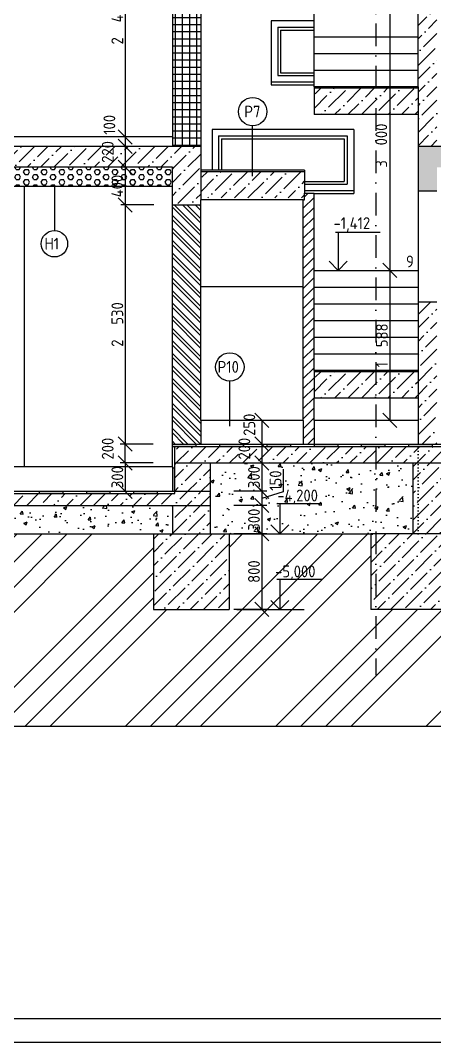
# Model space of a CAD drawing. Extents: x 3792242 to 5145247, y -1546315 to -1031918.
# Drawn here: x 3987175 to 3991557, y -1511714 to -1500897 of the extents above; entities that cross this region are included whole.
import ezdxf

# ---------------------------------------------------------------- set-up
doc = ezdxf.new("R2010")
doc.units = 0
doc.header["$MEASUREMENT"] = 0
doc.linetypes.add('ACAD_ISO07W100', pattern=[3.5, 0.5, -3])
doc.linetypes.add('BODKOCIARKOVANA_3', pattern=[5.6, 3, -1.3, 0, -1.3])
doc.layers.get('0').update_dxf_attribs({"linetype": 'CONTINUOUS'})
doc.layers.get('Defpoints').update_dxf_attribs({"color": 61, "linetype": 'CONTINUOUS'})
for name, color, linetype in [('KÓTY', 4, 'CONTINUOUS'), ('MÚRY', 1, 'CONTINUOUS'), ('OKNÁ', 143, 'CONTINUOUS'), ('osi', 253, 'CONTINUOUS'), ('POZEMOK', 7, 'CONTINUOUS'), ('TENKÁ', 7, 'CONTINUOUS'), ('ŠRAFY', 82, 'CONTINUOUS'), ('šrafy-múry', 8, 'CONTINUOUS')]:
    doc.layers.add(name, color=color, linetype=linetype)
doc.styles.add('STYLE1', font='isocp.shx')
doc.dimstyles.new('STANDARD-50', dxfattribs={"dimtxt": 125, "dimasz": 150, "dimexe": 10, "dimexo": 200, "dimgap": 20, "dimtad": 1, "dimdsep": 46, "dimlunit": 6, "dimtxsty": 'STYLE1', "dimblk1": 'OBLIQUE', "dimblk2": 'OBLIQUE', "dimsah": 1, "dimcen": 2.5, "dimse1": 1, "dimse2": 1, "dimadec": 0, "dimazin": 0, "dimtfac": 1, "dimtmove": 1, "dimatfit": 3, "dimldrblk": 'OBLIQUE', "dimfxl": 1, "dimtolj": 1, "dimtzin": 0, "dimarcsym": 0})
pattern_1 = [(45, (46283.04, 33513.66), (53.0330086, 194.4543648), [250, -50, 0, -50])]
pattern_2 = [(45, (139723.04, 33513.66), (53.0330086, 194.4543648), [250, -50, 0, -50])]
pattern_3 = [(50, (-13299465.4, 623840.9), (358.6300913, -31.3760675), [37.5, -412.5]), (355, (-13299465.4, 623840.9), (-69.375667, 376.096067), [30, -330]), (100.4514445, (-13299435.52, 623838.27), (289.2544234, 344.7199955), [31.870096, -350.571056]), (46.1842, (-13299465.4, 623940.9), (533.620665, -82.75964), [56.25, -618.75]), (96.6356355, (-13299420.94, 623934), (467.330973, 487.0593), [47.805171, -525.85688]), (351.184164, (-13299465.4, 623940.9), (467.330973, 487.0593), [45, -495]), (21, (-13299415.4, 623915.9), (298.453526, -201.3094453), [37.5, -412.5]), (326, (-13299415.4, 623915.9), (121.657666, 362.5750225), [30, -330]), (71.4514447, (-13299390.53, 623899.1), (420.1111884, 161.2655764), [31.870095, -350.571056]), (37.5, (-13299465.4, 623840.89), (6.0799277, 166.4469269), [0, -326, 0, -335, 0, -331.25]), (7.5, (-13299465.4, 623840.89), (131.5347687, 197.205856), [0, -191, 0, -318.5, 0, -126.25]), (327.5, (-13299576.9, 623840.89), (266.9112181, -11.2774359), [0, -125, 0, -390, 0, -517.5]), (317.5, (-13299626.9, 623840.89), (291.5930847, 50.0524912), [0, -162.5, 0, -259, 0, -367.5])]

# ---------------------------------------------------------------- blocks, each defined once
blk = doc.blocks.new('_OBLIQUE')
at = {"color": 0, "linetype": 'ByBlock'}
blk.add_line((-0.5, -0.5), (0.5, 0.5), dxfattribs=at)
blk = doc.blocks.new('*D39837')
at = {"layer": 'Defpoints', "color": 0}
for p in [(3989729, -1505380), (3989729, -1505580), (3989729, -1505580)]:
    blk.add_point(p, dxfattribs=at)
at = {"layer": 'KÓTY', "color": 0, "lineweight": -2, "ltscale": 0.25}
blk.add_line((3989729, -1505380), (3989729, -1505580), dxfattribs=at)
at = {"layer": 'KÓTY', "color": 0, "linetype": 'ByBlock', "lineweight": -2, "xscale": 150, "yscale": 150, "zscale": 150}
for p, rotation in [((3989729, -1505380), 90), ((3989729, -1505580), 270)]:
    blk.add_blockref('_OBLIQUE', p, dxfattribs=dict(at, rotation=rotation))
at = {"layer": 'KÓTY', "color": 0, "insert": (3989544, -1505429), "char_height": 125, "attachment_point": 5, "rotation": 90, "style": 'STYLE1'}
blk.add_mtext('\\A1;200', dxfattribs=at)
blk = doc.blocks.new('*D39838')
at = {"layer": 'Defpoints', "color": 0}
for p in [(3989182, -1505580), (3989182, -1505880), (3989729, -1505880)]:
    blk.add_point(p, dxfattribs=at)
at = {"layer": 'KÓTY', "color": 0, "lineweight": -2, "ltscale": 0.25}
blk.add_line((3989729, -1505580), (3989729, -1505880), dxfattribs=at)
at = {"layer": 'KÓTY', "color": 0, "linetype": 'ByBlock', "lineweight": -2, "xscale": 150, "yscale": 150, "zscale": 150}
for p, rotation in [((3989729, -1505580), 90), ((3989729, -1505880), 270)]:
    blk.add_blockref('_OBLIQUE', p, dxfattribs=dict(at, rotation=rotation))
at = {"layer": 'KÓTY', "color": 0, "insert": (3989646, -1505730), "char_height": 125, "attachment_point": 5, "rotation": 90, "style": 'STYLE1'}
blk.add_mtext('\\A1;300', dxfattribs=at)
blk = doc.blocks.new('*D39839')
at = {"layer": 'Defpoints', "color": 0}
for p in [(3989182, -1505880), (3989182, -1506030), (3989729, -1506030)]:
    blk.add_point(p, dxfattribs=at)
at = {"layer": 'KÓTY', "color": 0, "lineweight": -2, "ltscale": 0.25}
for p, q in [((3989956, -1505647), (3989956, -1505887)), ((3989729, -1505880), (3989729, -1506030)), ((3989956, -1505887), (3989729, -1505955))]:
    blk.add_line(p, q, dxfattribs=at)
at = {"layer": 'KÓTY', "color": 0, "linetype": 'ByBlock', "lineweight": -2, "xscale": 150, "yscale": 150, "zscale": 150}
for p, rotation in [((3989729, -1505880), 90), ((3989729, -1506030), 270)]:
    blk.add_blockref('_OBLIQUE', p, dxfattribs=dict(at, rotation=rotation))
at = {"layer": 'KÓTY', "color": 0, "insert": (3989874, -1505767), "char_height": 125, "attachment_point": 5, "rotation": 90, "style": 'STYLE1'}
blk.add_mtext('\\A1;150', dxfattribs=at)
blk = doc.blocks.new('*D39841')
at = {"layer": 'Defpoints', "color": 0}
for p in [(3989382, -1506330), (3989382, -1507130), (3989729, -1507130)]:
    blk.add_point(p, dxfattribs=at)
at = {"layer": 'KÓTY', "color": 0, "lineweight": -2, "ltscale": 0.25}
blk.add_line((3989729, -1506330), (3989729, -1507130), dxfattribs=at)
at = {"layer": 'KÓTY', "color": 0, "linetype": 'ByBlock', "lineweight": -2, "xscale": 150, "yscale": 150, "zscale": 150}
for p, rotation in [((3989729, -1506330), 90), ((3989729, -1507130), 270)]:
    blk.add_blockref('_OBLIQUE', p, dxfattribs=dict(at, rotation=rotation))
at = {"layer": 'KÓTY', "color": 0, "insert": (3989646, -1506730), "char_height": 125, "attachment_point": 5, "rotation": 90, "style": 'STYLE1'}
blk.add_mtext('\\A1;800', dxfattribs=at)
blk = doc.blocks.new('*D39842')
at = {"layer": 'Defpoints', "color": 0}
for p in [(3989182, -1506030), (3989182, -1506330), (3989729, -1506330)]:
    blk.add_point(p, dxfattribs=at)
at = {"layer": 'KÓTY', "color": 0, "lineweight": -2, "ltscale": 0.25}
blk.add_line((3989729, -1506030), (3989729, -1506330), dxfattribs=at)
at = {"layer": 'KÓTY', "color": 0, "linetype": 'ByBlock', "lineweight": -2, "xscale": 150, "yscale": 150, "zscale": 150}
for p, rotation in [((3989729, -1506030), 90), ((3989729, -1506330), 270)]:
    blk.add_blockref('_OBLIQUE', p, dxfattribs=dict(at, rotation=rotation))
at = {"layer": 'KÓTY', "color": 0, "insert": (3989646, -1506180), "char_height": 125, "attachment_point": 5, "rotation": 90, "style": 'STYLE1'}
blk.add_mtext('\\A1;300', dxfattribs=at)
blk = doc.blocks.new('*D39877')
at = {"layer": 'Defpoints', "color": 0}
for p in [(3987636, -1499700), (3987636, -1502130), (3988283, -1502130)]:
    blk.add_point(p, dxfattribs=at)
at = {"layer": 'KÓTY', "color": 0, "lineweight": -2, "ltscale": 0.25}
blk.add_line((3988283, -1499700), (3988283, -1502130), dxfattribs=at)
at = {"layer": 'KÓTY', "color": 0, "linetype": 'ByBlock', "lineweight": -2, "xscale": 150, "yscale": 150, "zscale": 150}
for p, rotation in [((3988283, -1499700), 90), ((3988283, -1502130), 270)]:
    blk.add_blockref('_OBLIQUE', p, dxfattribs=dict(at, rotation=rotation))
at = {"layer": 'KÓTY', "color": 0, "insert": (3988200, -1500915), "char_height": 125, "attachment_point": 5, "rotation": 90, "style": 'STYLE1'}
blk.add_mtext('\\A1;2ﾠ430', dxfattribs=at)
blk = doc.blocks.new('*D39878')
at = {"layer": 'Defpoints', "color": 0}
for p in [(3988782, -1502130), (3988283, -1502230), (3988782, -1502230)]:
    blk.add_point(p, dxfattribs=at)
at = {"layer": 'KÓTY', "color": 0, "lineweight": -2, "ltscale": 0.25}
blk.add_line((3988283, -1502130), (3988283, -1502230), dxfattribs=at)
at = {"layer": 'KÓTY', "color": 0, "linetype": 'ByBlock', "lineweight": -2, "xscale": 150, "yscale": 150, "zscale": 150}
for p, rotation in [((3988283, -1502130), 90), ((3988283, -1502230), 270)]:
    blk.add_blockref('_OBLIQUE', p, dxfattribs=dict(at, rotation=rotation))
at = {"layer": 'KÓTY', "color": 0, "insert": (3988116, -1502002), "char_height": 125, "attachment_point": 5, "rotation": 90, "style": 'STYLE1'}
blk.add_mtext('\\A1;100', dxfattribs=at)
blk = doc.blocks.new('*D39879')
at = {"layer": 'Defpoints', "color": 0}
for p in [(3988782, -1502230), (3988283, -1502450), (3988782, -1502450)]:
    blk.add_point(p, dxfattribs=at)
at = {"layer": 'KÓTY', "color": 0, "lineweight": -2, "ltscale": 0.25}
blk.add_line((3988283, -1502230), (3988283, -1502450), dxfattribs=at)
at = {"layer": 'KÓTY', "color": 0, "linetype": 'ByBlock', "lineweight": -2, "xscale": 150, "yscale": 150, "zscale": 150}
for p, rotation in [((3988283, -1502230), 90), ((3988283, -1502450), 270)]:
    blk.add_blockref('_OBLIQUE', p, dxfattribs=dict(at, rotation=rotation))
at = {"layer": 'KÓTY', "color": 0, "insert": (3988098, -1502289), "char_height": 125, "attachment_point": 5, "rotation": 90, "style": 'STYLE1'}
blk.add_mtext('\\A1;220', dxfattribs=at)
blk = doc.blocks.new('*D39882')
at = {"layer": 'Defpoints', "color": 0}
for p in [(3988283, -1505380), (3988807, -1505380), (3988807, -1505580)]:
    blk.add_point(p, dxfattribs=at)
at = {"layer": 'KÓTY', "color": 0, "lineweight": -2, "ltscale": 0.25}
blk.add_line((3988283, -1505580), (3988283, -1505380), dxfattribs=at)
at = {"layer": 'KÓTY', "color": 0, "linetype": 'ByBlock', "lineweight": -2, "xscale": 150, "yscale": 150, "zscale": 150}
for p, rotation in [((3988283, -1505380), 90), ((3988283, -1505580), 270)]:
    blk.add_blockref('_OBLIQUE', p, dxfattribs=dict(at, rotation=rotation))
at = {"layer": 'KÓTY', "color": 0, "insert": (3988098, -1505429), "char_height": 125, "attachment_point": 5, "rotation": 90, "style": 'STYLE1'}
blk.add_mtext('\\A1;200', dxfattribs=at)
blk = doc.blocks.new('*D39883')
at = {"layer": 'Defpoints', "color": 0}
for p in [(3989182, -1505580), (3988283, -1505880), (3989182, -1505880)]:
    blk.add_point(p, dxfattribs=at)
at = {"layer": 'KÓTY', "color": 0, "lineweight": -2, "ltscale": 0.25}
blk.add_line((3988283, -1505580), (3988283, -1505880), dxfattribs=at)
at = {"layer": 'KÓTY', "color": 0, "linetype": 'ByBlock', "lineweight": -2, "xscale": 150, "yscale": 150, "zscale": 150}
for p, rotation in [((3988283, -1505580), 90), ((3988283, -1505880), 270)]:
    blk.add_blockref('_OBLIQUE', p, dxfattribs=dict(at, rotation=rotation))
at = {"layer": 'KÓTY', "color": 0, "insert": (3988200, -1505730), "char_height": 125, "attachment_point": 5, "rotation": 90, "style": 'STYLE1'}
blk.add_mtext('\\A1;300', dxfattribs=at)
blk = doc.blocks.new('*D49792')
at = {"layer": 'Defpoints', "color": 0}
for p in [(3991083, -1500542), (3991083, -1503542), (3991083, -1503542)]:
    blk.add_point(p, dxfattribs=at)
at = {"layer": 'KÓTY', "color": 0, "lineweight": -2, "ltscale": 0.25}
blk.add_line((3991083, -1500542), (3991083, -1503542), dxfattribs=at)
at = {"layer": 'KÓTY', "color": 0, "linetype": 'ByBlock', "lineweight": -2, "xscale": 150, "yscale": 150, "zscale": 150}
for p, rotation in [((3991083, -1500542), 90), ((3991083, -1503542), 270)]:
    blk.add_blockref('_OBLIQUE', p, dxfattribs=dict(at, rotation=rotation))
at = {"layer": 'KÓTY', "color": 0, "insert": (3990993, -1502222), "char_height": 125, "attachment_point": 5, "rotation": 90, "style": 'STYLE1'}
blk.add_mtext('\\A1;3ﾠ000', dxfattribs=at)
blk = doc.blocks.new('*D49793')
at = {"layer": 'Defpoints', "color": 0}
for p in [(3991083, -1503542), (3991083, -1505130), (3991083, -1505130)]:
    blk.add_point(p, dxfattribs=at)
at = {"layer": 'KÓTY', "color": 0, "lineweight": -2, "ltscale": 0.25}
blk.add_line((3991083, -1503542), (3991083, -1505130), dxfattribs=at)
at = {"layer": 'KÓTY', "color": 0, "linetype": 'ByBlock', "lineweight": -2, "xscale": 150, "yscale": 150, "zscale": 150}
for p, rotation in [((3991083, -1503542), 90), ((3991083, -1505130), 270)]:
    blk.add_blockref('_OBLIQUE', p, dxfattribs=dict(at, rotation=rotation))
at = {"layer": 'KÓTY', "color": 0, "insert": (3991000, -1504336), "char_height": 125, "attachment_point": 5, "rotation": 90, "style": 'STYLE1'}
blk.add_mtext('\\A1;1ﾠ588', dxfattribs=at)
blk = doc.blocks.new('*D49895')
at = {"layer": 'Defpoints', "color": 0}
for p in [(3989082, -1505130), (3989082, -1505380), (3989729, -1505380)]:
    blk.add_point(p, dxfattribs=at)
at = {"layer": 'KÓTY', "color": 0, "lineweight": -2, "ltscale": 0.25}
blk.add_line((3989729, -1505130), (3989729, -1505380), dxfattribs=at)
at = {"layer": 'KÓTY', "color": 0, "linetype": 'ByBlock', "lineweight": -2, "xscale": 150, "yscale": 150, "zscale": 150}
for p, rotation in [((3989729, -1505130), 90), ((3989729, -1505380), 270)]:
    blk.add_blockref('_OBLIQUE', p, dxfattribs=dict(at, rotation=rotation))
at = {"layer": 'KÓTY', "color": 0, "insert": (3989597, -1505176), "char_height": 125, "attachment_point": 5, "rotation": 90, "style": 'STYLE1'}
blk.add_mtext('\\A1;250', dxfattribs=at)
blk = doc.blocks.new('*D54558')
at = {"layer": 'Defpoints', "color": 0}
for p in [(3988782, -1502450), (3988283, -1502850), (3988782, -1502850)]:
    blk.add_point(p, dxfattribs=at)
at = {"layer": 'KÓTY', "color": 0, "lineweight": -2, "ltscale": 0.25}
blk.add_line((3988283, -1502450), (3988283, -1502850), dxfattribs=at)
at = {"layer": 'KÓTY', "color": 0, "linetype": 'ByBlock', "lineweight": -2, "xscale": 150, "yscale": 150, "zscale": 150}
for p, rotation in [((3988283, -1502450), 90), ((3988283, -1502850), 270)]:
    blk.add_blockref('_OBLIQUE', p, dxfattribs=dict(at, rotation=rotation))
at = {"layer": 'KÓTY', "color": 0, "insert": (3988200, -1502650), "char_height": 125, "attachment_point": 5, "rotation": 90, "style": 'STYLE1'}
blk.add_mtext('\\A1;400', dxfattribs=at)
blk = doc.blocks.new('*D54559')
at = {"layer": 'Defpoints', "color": 0}
for p in [(3988782, -1502850), (3988283, -1505380), (3988782, -1505380)]:
    blk.add_point(p, dxfattribs=at)
at = {"layer": 'KÓTY', "color": 0, "lineweight": -2, "ltscale": 0.25}
blk.add_line((3988283, -1502850), (3988283, -1505380), dxfattribs=at)
at = {"layer": 'KÓTY', "color": 0, "linetype": 'ByBlock', "lineweight": -2, "xscale": 150, "yscale": 150, "zscale": 150}
for p, rotation in [((3988283, -1502850), 90), ((3988283, -1505380), 270)]:
    blk.add_blockref('_OBLIQUE', p, dxfattribs=dict(at, rotation=rotation))
at = {"layer": 'KÓTY', "color": 0, "insert": (3988200, -1504115), "char_height": 125, "attachment_point": 5, "rotation": 90, "style": 'STYLE1'}
blk.add_mtext('\\A1;2ﾠ530', dxfattribs=at)

msp = doc.modelspace()

# ---------------------------------------------------------------- hatches: boundary and pattern name
at = {"layer": 'TENKÁ', "ltscale": 0.25}
for points in [[(3989032.044, -1505380.108), (3988782.044, -1505380.108), (3988782.044, -1505405.108), (3989032.044, -1505405.108)], [(3989532.044, -1505380.108), (3989282.044, -1505380.108), (3989282.044, -1505405.108), (3989532.044, -1505405.108)], [(3990032.044, -1505380.108), (3989782.044, -1505380.108), (3989782.044, -1505405.108), (3990032.044, -1505405.108)], [(3990532.044, -1505380.108), (3990282.044, -1505380.108), (3990282.044, -1505405.108), (3990532.044, -1505405.108)], [(3991032.044, -1505380.108), (3990782.044, -1505380.108), (3990782.044, -1505405.108), (3991032.044, -1505405.108)], [(3991532.044, -1505380.108), (3991282.044, -1505380.108), (3991282.044, -1505405.108), (3991532.044, -1505405.108)], [(3988782.044, -1505630.108), (3988782.044, -1505880.108), (3988807.044, -1505880.108), (3988807.044, -1505630.108)], [(3987622.044, -1505880.108), (3987372.044, -1505880.108), (3987372.044, -1505905.108), (3987622.044, -1505905.108)], [(3988122.044, -1505880.108), (3987872.044, -1505880.108), (3987872.044, -1505905.108), (3988122.044, -1505905.108)], [(3988622.044, -1505880.108), (3988372.044, -1505880.108), (3988372.044, -1505905.108), (3988622.044, -1505905.108)]]:
    msp.add_hatch(color=256, dxfattribs=at).paths.add_polyline_path(points)
at = {"layer": 'ŠRAFY', "ltscale": 0.25}
h = msp.add_hatch(dxfattribs=at)
h.set_pattern_fill('ANSI37', color=256, scale=600, angle=45)
h.set_pattern_definition([(90, (-4421084.13, 200283.9), (-75, 1e-14), []), (180, (-4421084.13, 200283.9), (-1e-14, -75), [])])
h.paths.add_polyline_path([(3989082.044, -1502230.108), (3989082.044, -1502130.108), (3989082.044, -1499700.108), (3988782.044, -1499700.108), (3988782.044, -1502130.108), (3988782.044, -1502230.108)])
at = {"layer": 'ŠRAFY'}
h = msp.add_hatch(dxfattribs=at)
h.set_pattern_fill('HEX', color=256, scale=250)
h.set_pattern_definition([(0, (-1667870.456, 8090.66), (0, 54.12658774), [31.25, -62.5]), (120, (-1667870.456, 8090.66), (-46.875, -27.06329387), [31.25, -62.5]), (60, (-1667839.206, 8090.66), (-46.875, 27.06329387), [31.25, -62.5])])
h.paths.add_polyline_path([(3986258.003, -1502650.108), (3987217.044, -1502650.108), (3988782.044, -1502650.108), (3988782.044, -1502450.108), (3986258.003, -1502450.108)])
h.paths.add_polyline_path([(3987972.544, -1502620.657), (3987972.544, -1502358.059), (3988222.544, -1502358.059), (3988222.544, -1502620.657)], flags=9)
at = {"layer": 'ŠRAFY', "ltscale": 0.25}
h = msp.add_hatch(dxfattribs=at)
h.set_pattern_fill('ANSI31', color=256, scale=600, style=0)
h.set_pattern_definition([(45, (-529698.46, 33513.66), (-53.0330086, 53.0330086), [])])
h.paths.add_polyline_path([(3990282.044, -1502724.268), (3990182.044, -1502724.268), (3990182.044, -1502794.319), (3990167.044, -1502794.319), (3990167.044, -1503716.873), (3990167.044, -1505130.108), (3990167.044, -1505380.108), (3990282.044, -1505380.108), (3990282.044, -1505130.108), (3990282.044, -1504893.058), (3990282.044, -1504615.697), (3990282.044, -1504600.697), (3990282.044, -1504424.226), (3990282.044, -1504247.755), (3990282.044, -1504071.285), (3990282.044, -1503894.814), (3990282.044, -1503718.344), (3990282.044, -1503541.873)])
at = {"layer": 'ŠRAFY'}
h = msp.add_hatch(dxfattribs=at)
h.set_pattern_fill('ANSI32', color=256, scale=250, angle=90)
h.set_pattern_definition([(135, (-1113810.46, 33513.66), (-66.2912607, -66.2912607), []), (135, (-1113810.46, 33557.86), (-66.2912607, -66.2912607), [])])
h.paths.add_polyline_path([(3988782.044, -1502850.108), (3988782.044, -1505380.108), (3989082.044, -1505380.108), (3989082.044, -1505130.108), (3989082.044, -1502850.108)])
at = {"layer": 'ŠRAFY', "ltscale": 0.25}
h = msp.add_hatch(dxfattribs=at)
h.set_pattern_fill('ANSI34', color=256, scale=1500)
h.set_pattern_definition([(45, (-1113810.5, 33513.7), (-795.49513, 795.49513), []), (45, (-1113545.3, 33513.7), (-795.49513, 795.49513), []), (45, (-1113280.1, 33513.7), (-795.49513, 795.49513), []), (45, (-1113015, 33513.7), (-795.49513, 795.49513), [])])
h.paths.add_polyline_path([(4034272.044, -1506730.108), (4034272.044, -1507530.108), (4032072.044, -1507530.108), (4032072.044, -1506730.108), (4030122.044, -1506730.108), (4030122.044, -1507530.108), (4027922.044, -1507530.108), (4027922.044, -1506730.108), (4022932.044, -1506730.108), (4022932.044, -1507530.108), (4021732.044, -1507530.108), (4020482.044, -1507530.108), (4020482.044, -1507130.108), (4020392.044, -1507130.108), (4018892.044, -1507130.108), (4017692.044, -1507130.108), (4017692.044, -1506330.108), (4016192.044, -1506330.108), (4016192.044, -1507130.108), (4015392.044, -1507130.108), (4015392.044, -1506330.108), (4010177.044, -1506330.108), (4010177.044, -1507130.108), (4007777.044, -1507130.108), (4007777.044, -1506330.108), (4003312.044, -1506330.108), (4003312.044, -1507130.108), (4001112.044, -1507130.108), (4001112.044, -1506330.108), (3996122.044, -1506330.108), (3996122.044, -1507130.108), (3994922.044, -1507130.108), (3994922.044, -1506330.108), (3993582.044, -1506330.108), (3993582.044, -1507130.108), (3992082.044, -1507130.108), (3990882.044, -1507130.108), (3990882.044, -1506330.108), (3989382.044, -1506330.108), (3989382.044, -1507130.108), (3988582.044, -1507130.108), (3988582.044, -1506330.108), (3983322.044, -1506330.108), (3983322.044, -1507130.108), (3981322.044, -1507130.108), (3981322.044, -1506330.108), (3979994.138, -1504030.108), (3979452.044, -1504030.108), (3979452.044, -1508364.838), (4044082.044, -1508364.838), (4044082.044, -1505550.108), (4043853.317, -1505550.108), (4043172.044, -1506730.108), (4043172.044, -1507530.108), (4041372.044, -1507530.108), (4041372.044, -1506730.108), (4040312.044, -1506730.108), (4040312.044, -1507530.108), (4038812.044, -1507530.108), (4037612.044, -1507530.108), (4037612.044, -1506730.108), (4036112.044, -1506730.108), (4036112.044, -1507530.108), (4035312.044, -1507530.108), (4035312.044, -1506730.108)])
h.paths.add_polyline_path([(3989857.433, -1506640.038), (3990363.781, -1506640.038), (3990363.781, -1506840.087), (3989857.433, -1506840.087)], flags=24)
h.paths.add_polyline_path([(3986257.346, -1506248.667), (3986764.145, -1506248.667), (3986764.145, -1506448.782), (3986257.346, -1506448.782)], flags=24)
h.paths.add_polyline_path([(3989521.044, -1506873.907), (3989521.044, -1506586.309), (3989771.044, -1506586.309), (3989771.044, -1506873.907)], flags=24)
h.paths.add_polyline_path([(4023429.933, -1506955.038), (4023948.781, -1506955.038), (4023948.781, -1507155.087), (4023429.933, -1507155.087)], flags=24)
h.paths.add_polyline_path([(4023077.544, -1507273.907), (4023077.544, -1506986.309), (4023327.544, -1506986.309), (4023327.544, -1507273.907)], flags=24)
h.paths.add_polyline_path([(4040144.933, -1506955.038), (4040663.781, -1506955.038), (4040663.781, -1507155.087), (4040144.933, -1507155.087)], flags=24)
h.paths.add_polyline_path([(4040710.544, -1507273.907), (4040710.544, -1506986.309), (4040960.544, -1506986.309), (4040960.544, -1507273.907)], flags=24)
h.paths.add_polyline_path([(4014235.433, -1506640.038), (4014741.781, -1506640.038), (4014741.781, -1506840.087), (4014235.433, -1506840.087)], flags=24)
h.paths.add_polyline_path([(3996603.933, -1506640.038), (3997110.281, -1506640.038), (3997110.281, -1506840.087), (3996603.933, -1506840.087)], flags=24)
h.paths.add_polyline_path([(3996267.544, -1506873.907), (3996267.544, -1506586.309), (3996517.544, -1506586.309), (3996517.544, -1506873.907)], flags=24)
h.paths.add_polyline_path([(4015047.044, -1506873.907), (4015047.044, -1506586.309), (4015297.044, -1506586.309), (4015297.044, -1506873.907)], flags=24)
h.paths.add_polyline_path([(4016667.433, -1506640.038), (4017173.781, -1506640.038), (4017173.781, -1506840.087), (4016667.433, -1506840.087)], flags=24)
h.paths.add_polyline_path([(4016331.044, -1506873.907), (4016331.044, -1506586.309), (4016581.044, -1506586.309), (4016581.044, -1506873.907)], flags=24)
h.paths.add_polyline_path([(3984010.044, -1506873.907), (3984010.044, -1506586.309), (3984260.044, -1506586.309), (3984260.044, -1506873.907)], flags=24)
h.paths.add_polyline_path([(3984346.433, -1506640.038), (3984852.781, -1506640.038), (3984852.781, -1506840.087), (3984346.433, -1506840.087)], flags=24)
h.paths.add_polyline_path([(3984586.386, -1506466.733), (3985105.235, -1506466.733), (3985105.235, -1506666.782), (3984586.386, -1506666.782)], flags=24)
h.paths.add_polyline_path([(4036574.433, -1507019.038), (4037093.281, -1507019.038), (4037093.281, -1507219.087), (4036574.433, -1507219.087)], flags=24)
h.paths.add_polyline_path([(4036251.044, -1507273.907), (4036251.044, -1506986.309), (4036501.044, -1506986.309), (4036501.044, -1507273.907)], flags=24)
h = msp.add_hatch(dxfattribs=at)
h.set_pattern_fill('AR-CONC', color=256, scale=50)
h.set_pattern_definition(pattern_3)
h.paths.add_polyline_path([(3991332.044, -1506330.108), (3991332.044, -1505580.108), (3989182.044, -1505580.108), (3989182.044, -1506330.108), (3989382.044, -1506330.108), (3990882.044, -1506330.108)])
h.paths.add_polyline_path([(3989521.044, -1505873.907), (3989521.044, -1505586.309), (3989771.044, -1505586.309), (3989771.044, -1505873.907)], flags=24)
h.paths.add_polyline_path([(3989521.044, -1506323.907), (3989521.044, -1506036.309), (3989771.044, -1506036.309), (3989771.044, -1506323.907)], flags=24)
h.paths.add_polyline_path([(3989748.544, -1505898.108), (3989748.544, -1505635.51), (3989998.544, -1505635.51), (3989998.544, -1505898.108)], flags=24)
h.paths.add_polyline_path([(3989880.886, -1505836.733), (3990399.735, -1505836.733), (3990399.735, -1506036.782), (3989880.886, -1506036.782)], flags=24)
h = msp.add_hatch(dxfattribs=at)
h.set_pattern_fill('AR-CONC', color=256, scale=50)
h.set_pattern_definition(pattern_3)
h.paths.add_polyline_path([(3986258.003, -1506030.108), (3986258.003, -1506330.108), (3988582.044, -1506330.108), (3988782.044, -1506330.108), (3988782.044, -1506030.108)])
h.paths.add_polyline_path([(3986257.346, -1506248.667), (3986764.145, -1506248.667), (3986764.145, -1506448.782), (3986257.346, -1506448.782)], flags=9)
at = {"layer": 'šrafy-múry'}
h = msp.add_hatch(dxfattribs=at)
h.set_pattern_fill('ANSI36', color=253, scale=800, angle=360)
h.set_pattern_definition([(45, (139723.04, 33563.66), (53.0330086, 194.4543648), [250, -50, 0, -50])])
h.paths.add_polyline_path([(3991382.044, -1499450.108), (3991382.044, -1502130.108), (3991382.044, -1502230.108), (3991582.044, -1502230.108), (3991582.044, -1502130.108), (3991582.044, -1499450.108)])
h = msp.add_hatch(dxfattribs=at)
h.set_pattern_fill('ANSI36', color=253, scale=800, angle=360)
h.set_pattern_definition([(45, (46283.04, 36513.66), (53.0330086, 194.4543648), [250, -50, 0, -50])])
h.paths.add_polyline_path([(3991382.044, -1501615.697), (3990282.044, -1501615.697), (3990282.044, -1501893.058), (3991382.044, -1501893.058)])
h = msp.add_hatch(dxfattribs=at)
h.set_pattern_fill('ANSI36', color=253, scale=800, angle=360)
h.set_pattern_definition(pattern_2)
h.paths.add_polyline_path([(4001987.044, -1502450.108), (4001987.044, -1502650.108), (4001987.044, -1503050.108), (4002062.044, -1503050.108), (4002362.044, -1503050.108), (4002437.044, -1503050.108), (4002437.044, -1502650.108), (4002437.044, -1502450.108), (4008602.044, -1502450.108), (4008602.044, -1502650.108), (4008602.044, -1503050.108), (4008702.044, -1503050.108), (4008952.044, -1503050.108), (4008952.044, -1502230.108), (4008702.044, -1502230.108), (4005587.044, -1502230.108), (4005472.044, -1502230.108), (4002362.044, -1502230.108), (4002062.044, -1502230.108), (3999287.044, -1502230.108), (3999172.044, -1502230.108), (3997846.003, -1502230.108), (3991582.044, -1502230.108), (3991382.044, -1502230.108), (3991382.044, -1502700.108), (3991582.044, -1502700.108), (3991582.044, -1502450.108), (3993182.044, -1502450.108), (3993252.044, -1502450.108), (3993382.044, -1502450.108), (3995422.044, -1502450.108), (3995722.044, -1502450.108), (3997846.003, -1502450.108)])
h.paths.add_polyline_path([(3996165.044, -1502433.157), (3996165.044, -1502145.559), (3996415.044, -1502145.559), (3996415.044, -1502433.157)], flags=9)
h.paths.add_polyline_path([(4002593.044, -1502419.137), (4002593.044, -1502131.539), (4002843.044, -1502131.539), (4002843.044, -1502419.137)], flags=9)
h = msp.add_hatch(dxfattribs=at)
h.set_pattern_fill('ANSI36', color=253, scale=800, angle=360)
h.set_pattern_definition(pattern_2)
h.paths.add_polyline_path([(3983657.044, -1502450.108), (3989082.044, -1502450.108), (3989082.044, -1502230.108), (3983657.044, -1502230.108)])
h.paths.add_polyline_path([(3983907.544, -1502433.157), (3983907.544, -1502145.559), (3984157.544, -1502145.559), (3984157.544, -1502433.157)], flags=9)
h.paths.add_polyline_path([(3984352.544, -1502433.907), (3984352.544, -1502146.309), (3984602.544, -1502146.309), (3984602.544, -1502433.907)], flags=9)
h = msp.add_hatch(dxfattribs=at)
h.set_pattern_fill('ANSI36', color=253, scale=800, angle=360)
h.set_pattern_definition(pattern_2)
h.paths.add_polyline_path([(3989082.044, -1502483.049), (3989082.044, -1502450.108), (3988782.044, -1502450.108), (3988782.044, -1502650.108), (3988782.044, -1502850.108), (3989082.044, -1502850.108), (3989082.044, -1502794.319), (3989082.044, -1502498.049)])
h = msp.add_hatch(dxfattribs=at)
h.set_pattern_fill('ANSI36', color=253, scale=800, angle=360)
h.set_pattern_definition([(45, (45083.04, 35631.31), (53.0330086, 194.4543648), [250, -50, 0, -50])])
h.paths.add_polyline_path([(3990182.044, -1502498.049), (3989082.044, -1502498.049), (3989082.044, -1502775.411), (3990182.044, -1502775.411)])
h = msp.add_hatch(dxfattribs=at)
h.set_pattern_fill('ANSI36', color=253, scale=800, angle=360)
h.set_pattern_definition(pattern_1)
h.paths.add_polyline_path([(3991382.044, -1505130.108), (3991382.044, -1505380.108), (3991532.044, -1505380.108), (3991582.044, -1505380.108), (3991582.044, -1505130.108), (3991582.044, -1503880.108), (3991382.044, -1503880.108), (3991382.044, -1503894.814), (3991382.044, -1504777.167), (3991382.044, -1504953.638)])
h = msp.add_hatch(dxfattribs=at)
h.set_pattern_fill('ANSI36', color=253, scale=800, angle=360)
h.set_pattern_definition(pattern_1)
h.paths.add_polyline_path([(3991382.044, -1504615.697), (3990282.044, -1504615.697), (3990282.044, -1504893.058), (3991382.044, -1504893.058)])
h = msp.add_hatch(dxfattribs=at)
h.set_pattern_fill('ANSI36', color=253, scale=800, angle=360)
h.set_pattern_definition(pattern_1)
h.paths.add_polyline_path([(3995532.044, -1505405.108), (3995282.044, -1505405.108), (3995032.044, -1505405.108), (3994782.044, -1505405.108), (3994532.044, -1505405.108), (3994282.044, -1505405.108), (3994032.044, -1505405.108), (3993782.044, -1505405.108), (3993532.044, -1505405.108), (3993282.044, -1505405.108), (3993032.044, -1505405.108), (3992782.044, -1505405.108), (3992532.044, -1505405.108), (3992282.044, -1505405.108), (3992032.044, -1505405.108), (3991782.044, -1505405.108), (3991532.044, -1505405.108), (3991282.044, -1505405.108), (3991032.044, -1505405.108), (3990782.044, -1505405.108), (3990532.044, -1505405.108), (3990282.044, -1505405.108), (3990032.044, -1505405.108), (3989782.044, -1505405.108), (3989532.044, -1505405.108), (3989282.044, -1505405.108), (3989032.044, -1505405.108), (3988807.044, -1505405.108), (3988807.044, -1505580.108), (3989182.044, -1505580.108), (3991332.044, -1505580.108), (3991632.044, -1505580.108), (3995322.044, -1505580.108), (3995722.044, -1505580.108), (3995722.044, -1505405.108)])
h = msp.add_hatch(dxfattribs=at)
h.set_pattern_fill('ANSI36', color=253, scale=800, angle=360)
h.set_pattern_definition(pattern_1)
h.paths.add_polyline_path([(3988807.044, -1505580.108), (3988807.044, -1505630.108), (3988807.044, -1505880.108), (3989182.044, -1505880.108), (3989182.044, -1505580.108)])
h = msp.add_hatch(dxfattribs=at)
h.set_pattern_fill('ANSI36', color=253, scale=800, angle=360)
h.set_pattern_definition(pattern_1)
h.paths.add_polyline_path([(3991332.044, -1505580.108), (3991332.044, -1506330.108), (3991632.044, -1506330.108), (3991632.044, -1505580.108)])
h = msp.add_hatch(dxfattribs=at)
h.set_pattern_fill('ANSI36', color=253, scale=800, angle=360)
h.set_pattern_definition(pattern_1)
h.paths.add_polyline_path([(3988622.044, -1505905.108), (3988372.044, -1505905.108), (3988122.044, -1505905.108), (3987872.044, -1505905.108), (3987622.044, -1505905.108), (3987372.044, -1505905.108), (3987122.044, -1505905.108), (3986872.044, -1505905.108), (3986622.044, -1505905.108), (3986372.044, -1505905.108), (3986122.044, -1505905.108), (3985872.044, -1505905.108), (3985622.044, -1505905.108), (3985372.044, -1505905.108), (3985122.044, -1505905.108), (3984872.044, -1505905.108), (3984622.044, -1505905.108), (3984372.044, -1505905.108), (3984122.044, -1505905.108), (3983872.044, -1505905.108), (3983622.044, -1505905.108), (3983372.044, -1505905.108), (3983122.044, -1505905.108), (3982872.044, -1505905.108), (3982752.044, -1505905.108), (3982622.044, -1505905.108), (3982372.044, -1505905.108), (3982122.044, -1505905.108), (3982122.044, -1506030.108), (3982522.044, -1506030.108), (3988782.044, -1506030.108), (3989182.044, -1506030.108), (3989182.044, -1505880.108), (3988807.044, -1505880.108), (3988807.044, -1505905.108)])
h = msp.add_hatch(dxfattribs=at)
h.set_pattern_fill('ANSI36', color=253, scale=800, angle=360)
h.set_pattern_definition(pattern_1)
h.paths.add_polyline_path([(3988782.044, -1506030.108), (3988782.044, -1506330.108), (3989182.044, -1506330.108), (3989182.044, -1506030.108)])
h = msp.add_hatch(dxfattribs=at)
h.set_pattern_fill('ANSI36', color=253, scale=800, angle=360)
h.set_pattern_definition(pattern_1)
h.paths.add_polyline_path([(3988782.044, -1506330.108), (3988582.044, -1506330.108), (3988582.044, -1507130.108), (3989382.044, -1507130.108), (3989382.044, -1506330.108), (3989182.044, -1506330.108)])
h = msp.add_hatch(dxfattribs=at)
h.set_pattern_fill('ANSI36', color=253, scale=800, angle=360)
h.set_pattern_definition(pattern_1)
h.paths.add_polyline_path([(3990882.044, -1506330.108), (3990882.044, -1507130.108), (3992082.044, -1507130.108), (3992082.044, -1506330.108), (3991632.044, -1506330.108), (3991332.044, -1506330.108)])

# ---------------------------------------------------------------- linework, layer by layer
at = {"color": 253}
for p, q in [((3983322.044, -1506330.108), (3988582.044, -1506330.108)), ((3989382.044, -1506330.108), (3990882.044, -1506330.108))]:
    msp.add_line(p, q, dxfattribs=at)
at = {"layer": 'Defpoints', "color": 151, "linetype": 'ACAD_ISO07W100', "ltscale": 10}
msp.add_line((3991382.044, -1506330.108), (3991382.044, -1505380.108), dxfattribs=at)
at = {"layer": 'Defpoints'}
msp.add_line((3979452.044, -1508364.838), (4044082.044, -1508364.838), dxfattribs=at)
at = {"layer": 'KÓTY', "ltscale": 0.25}
for p, q in [((3988585.446, -1502850.108), (3988235.446, -1502850.108)), ((3988580.544, -1505380.108), (3988230.544, -1505380.108)), ((3988580.544, -1505580.108), (3988230.544, -1505580.108)), ((3989781.946, -1505880.108), (3989431.946, -1505880.108)), ((3989781.946, -1506030.108), (3989431.946, -1506030.108)), ((3989781.946, -1506330.108), (3989431.946, -1506330.108)), ((3989781.946, -1507130.108), (3989431.946, -1507130.108))]:
    msp.add_line(p, q, dxfattribs=at)
at = {"layer": 'KÓTY'}
for p, q in [((3989463.044, -1506330.108), (3990176.544, -1506330.108)), ((3989463.044, -1507130.108), (3990176.544, -1507130.108))]:
    msp.add_line(p, q, dxfattribs=at)
at = {"layer": 'MÚRY'}
for p, q in [((3991382.044, -1501600.697), (3991382.044, -1499130.108)), ((3988782.044, -1499450.108), (3988782.044, -1502130.108)), ((3989082.044, -1499794.319), (3989082.044, -1502483.049)), ((3991382.044, -1501600.697), (3990282.044, -1501600.697)), ((3990282.044, -1501600.697), (3990282.044, -1501893.058)), ((3991382.044, -1501893.058), (3990282.044, -1501893.058)), ((3991382.044, -1501893.058), (3991382.044, -1502700.108)), ((3988782.044, -1502130.108), (3983587.044, -1502130.108)), ((3990182.044, -1502483.049), (3989082.044, -1502483.049)), ((3990182.044, -1502483.049), (3990182.044, -1502724.268)), ((3982502.044, -1502650.108), (3988782.044, -1502650.108)), ((3988782.044, -1505620.108), (3988782.044, -1502650.108)), ((3990182.044, -1502724.268), (3990282.044, -1502724.268)), ((3990282.044, -1504600.697), (3990282.044, -1502724.268)), ((3991382.044, -1502700.108), (3991582.044, -1502700.108)), ((3989082.044, -1505130.108), (3989082.044, -1502794.319)), ((3990167.044, -1502794.319), (3989082.044, -1502794.319)), ((3990167.044, -1505130.108), (3990167.044, -1502794.319)), ((3991582.044, -1503880.108), (3991382.044, -1503880.108)), ((3991382.044, -1503880.108), (3991382.044, -1504600.697)), ((3991382.044, -1504600.697), (3990282.044, -1504600.697)), ((3990282.044, -1505130.108), (3990282.044, -1504893.058)), ((3991382.044, -1504893.058), (3990282.044, -1504893.058)), ((3991382.044, -1504893.058), (3991382.044, -1505130.108)), ((3990167.044, -1505130.108), (3989082.044, -1505130.108)), ((3991382.044, -1505130.108), (3990282.044, -1505130.108)), ((3988782.044, -1505620.108), (3982502.044, -1505620.108))]:
    msp.add_line(p, q, dxfattribs=at)
at = {"layer": 'OKNÁ', "ltscale": 0.25}
for p, q in [((3989927.044, -1501000.108), (3989927.044, -1501450.108)), ((3989927.044, -1501000.108), (3990282.044, -1501000.108)), ((3989927.044, -1501450.108), (3990282.044, -1501450.108)), ((3989632.044, -1502544.617), (3989632.044, -1502012.441)), ((3989302.044, -1502150.108), (3989302.044, -1502483.049)), ((3989302.044, -1502150.108), (3990602.044, -1502150.108)), ((3990602.044, -1502150.108), (3990602.044, -1502600.108)), ((3987534.044, -1502650.108), (3987534.044, -1503120.217)), ((3990182.044, -1502600.108), (3990602.044, -1502600.108)), ((3989390.544, -1505191.676), (3989390.544, -1504714))]:
    msp.add_line(p, q, dxfattribs=at)
for centre, radius in [((3989632.044, -1501862.441), 150), ((3987534.044, -1503260.217), 140), ((3989390.544, -1504564), 150)]:
    msp.add_circle(centre, radius, dxfattribs=at)
at = {"layer": 'osi', "linetype": 'BODKOCIARKOVANA_3', "ltscale": 80}
msp.add_line((3990937.044, -1487486.244), (3990937.044, -1507826.838), dxfattribs=at)
at = {"layer": 'POZEMOK'}
for p, q in [((3989827.044, -1500900.108), (3989827.044, -1501580.108)), ((3990282.044, -1500900.108), (3989827.044, -1500900.108)), ((3989897.044, -1500970.108), (3989897.044, -1501480.108)), ((3989897.044, -1500970.108), (3990282.044, -1500970.108)), ((3989897.044, -1501480.108), (3990282.044, -1501480.108)), ((3990282.044, -1501550.108), (3989827.044, -1501550.108)), ((3989827.044, -1501580.108), (3990282.044, -1501580.108)), ((3989202.044, -1502050.108), (3989202.044, -1502483.049)), ((3990702.044, -1502050.108), (3989202.044, -1502050.108)), ((3989272.044, -1502120.108), (3989272.044, -1502483.049)), ((3989272.044, -1502120.108), (3990632.044, -1502120.108)), ((3990632.044, -1502120.108), (3990632.044, -1502630.108)), ((3990702.044, -1502050.108), (3990702.044, -1502730.108)), ((3990182.044, -1502630.108), (3990632.044, -1502630.108)), ((3990702.044, -1502700.108), (3990182.044, -1502700.108)), ((3990282.044, -1502730.108), (3990702.044, -1502730.108))]:
    msp.add_line(p, q, dxfattribs=at)
at = {"layer": 'TENKÁ'}
for p, q in [((3990282.044, -1501600.697), (3990282.044, -1500541.873)), ((3990282.044, -1501071.285), (3991382.044, -1501071.285)), ((3990282.044, -1501247.755), (3991382.044, -1501247.755)), ((3990282.044, -1501424.226), (3991382.044, -1501424.226)), ((3991382.044, -1501615.697), (3990282.044, -1501615.697)), ((3991382.044, -1501600.697), (3991382.044, -1501893.058)), ((3988782.044, -1502130.108), (3988782.044, -1502230.108)), ((3988782.044, -1502130.108), (3988782.044, -1502230.108)), ((3989082.044, -1502130.108), (3989082.044, -1502230.108)), ((3989082.044, -1502130.108), (3989082.044, -1502230.108)), ((3991382.044, -1502130.108), (3991382.044, -1502230.108)), ((3989082.044, -1502230.108), (3981962.044, -1502230.108)), ((4008952.044, -1502230.108), (3991382.044, -1502230.108)), ((3988782.044, -1502450.108), (3981962.044, -1502450.108)), ((3988782.044, -1502650.108), (3988782.044, -1502450.108)), ((3989082.044, -1502483.049), (3989082.044, -1502794.319)), ((3990182.044, -1502498.049), (3989082.044, -1502498.049)), ((3987217.044, -1505620.108), (3987217.044, -1502650.108)), ((3990182.044, -1502794.319), (3990182.044, -1502724.268)), ((3991382.044, -1502700.108), (3991382.044, -1503880.108)), ((3988782.044, -1502850.108), (3989082.044, -1502850.108)), ((3990167.044, -1502794.319), (3990182.044, -1502794.319)), ((3990282.044, -1503541.873), (3991382.044, -1503541.873)), ((3990167.044, -1503716.873), (3989082.044, -1503716.873)), ((3990282.044, -1503718.344), (3991382.044, -1503718.344)), ((3990282.044, -1503894.814), (3991382.044, -1503894.814)), ((3990282.044, -1504071.285), (3991382.044, -1504071.285)), ((3990282.044, -1504247.755), (3991382.044, -1504247.755)), ((3990282.044, -1504424.226), (3991382.044, -1504424.226)), ((3990282.044, -1504600.697), (3990282.044, -1504893.058)), ((3991382.044, -1504615.697), (3990282.044, -1504615.697)), ((3991382.044, -1504600.697), (3991382.044, -1504893.058)), ((3989082.044, -1505130.108), (3989082.044, -1505380.108)), ((3990167.044, -1505130.108), (3990167.044, -1505380.108)), ((3990282.044, -1505130.108), (3990282.044, -1505380.108)), ((3991382.044, -1505130.108), (3991382.044, -1505380.108)), ((3988782.044, -1505380.108), (3995722.044, -1505380.108)), ((3988807.044, -1505580.108), (3995722.044, -1505580.108)), ((3989182.044, -1505580.108), (3989182.044, -1506330.108)), ((3988782.044, -1505620.108), (3988782.044, -1505880.108)), ((3982122.044, -1505880.108), (3989182.044, -1505880.108)), ((3982122.044, -1506030.108), (3989182.044, -1506030.108)), ((3988782.044, -1506030.108), (3988782.044, -1506330.108)), ((3988582.044, -1506330.108), (3989382.044, -1506330.108)), ((3988582.044, -1506330.108), (3988582.044, -1507130.108)), ((3989382.044, -1506330.108), (3989382.044, -1507130.108)), ((3990882.044, -1506330.108), (3990882.044, -1507130.108)), ((3992082.044, -1506330.108), (3990882.044, -1506330.108)), ((3988582.044, -1507130.108), (3989382.044, -1507130.108)), ((3992082.044, -1507130.108), (3990882.044, -1507130.108))]:
    msp.add_line(p, q, dxfattribs=at)
at = {"layer": 'TENKÁ', "linetype": 'ByBlock', "ltscale": 0.25}
for p, q in [((3990981.848, -1503141.873), (3990507.95, -1503141.873)), ((3990537.544, -1503141.873), (3990537.544, -1503541.873)), ((3990537.544, -1503541.873), (3990442.084, -1503446.413)), ((3990537.544, -1503541.873), (3990633.003, -1503446.413)), ((3990363.348, -1506014.108), (3989889.45, -1506014.108)), ((3989919.044, -1506014.108), (3989919.044, -1506330.108)), ((3989919.044, -1506330.108), (3989823.584, -1506234.649)), ((3989919.044, -1506330.108), (3989823.584, -1506234.649)), ((3989919.044, -1506330.108), (3990014.503, -1506234.649)), ((3989919.044, -1506330.108), (3990014.503, -1506234.649)), ((3990363.348, -1506814.108), (3989889.45, -1506814.108)), ((3989919.044, -1506814.108), (3989919.044, -1507130.108)), ((3989919.044, -1507130.108), (3989823.584, -1507034.649)), ((3989919.044, -1507130.108), (3989823.584, -1507034.649)), ((3989919.044, -1507130.108), (3990014.503, -1507034.649)), ((3989919.044, -1507130.108), (3990014.503, -1507034.649))]:
    msp.add_line(p, q, dxfattribs=at)
at = {"layer": 'TENKÁ', "ltscale": 0.25}
for p, q in [((3989032.044, -1505380.108), (3989032.044, -1505405.108)), ((3989282.044, -1505380.108), (3989282.044, -1505405.108)), ((3989532.044, -1505380.108), (3989532.044, -1505405.108)), ((3989782.044, -1505380.108), (3989782.044, -1505405.108)), ((3990032.044, -1505380.108), (3990032.044, -1505405.108)), ((3990282.044, -1505380.108), (3990282.044, -1505405.108)), ((3990532.044, -1505380.108), (3990532.044, -1505405.108)), ((3990782.044, -1505380.108), (3990782.044, -1505405.108)), ((3991032.044, -1505380.108), (3991032.044, -1505405.108)), ((3991282.044, -1505380.108), (3991282.044, -1505405.108)), ((3991532.044, -1505380.108), (3991532.044, -1505405.108)), ((3988782.044, -1505405.108), (3995722.044, -1505405.108)), ((3988782.044, -1505405.108), (3995722.044, -1505405.108)), ((3988807.044, -1505905.108), (3988807.044, -1505405.108)), ((3988782.044, -1505630.108), (3988807.044, -1505630.108)), ((3982122.044, -1505905.108), (3988807.044, -1505905.108)), ((3987372.044, -1505880.108), (3987372.044, -1505905.108)), ((3987622.044, -1505880.108), (3987622.044, -1505905.108)), ((3987872.044, -1505880.108), (3987872.044, -1505905.108)), ((3988122.044, -1505880.108), (3988122.044, -1505905.108)), ((3988372.044, -1505880.108), (3988372.044, -1505905.108)), ((3988622.044, -1505880.108), (3988622.044, -1505905.108)), ((3988622.044, -1505880.108), (3988622.044, -1505905.108)), ((3988782.044, -1505880.108), (3988807.044, -1505880.108))]:
    msp.add_line(p, q, dxfattribs=at)
at = {"layer": 'TENKÁ', "linetype": 'Continuous', "lineweight": 25}
msp.add_line((3991332.044, -1506330.108), (3991332.044, -1505580.108), dxfattribs=at)
at = {"layer": 'TENKÁ', "color": 7}
for p, q in [((4054582.044, -1511463.552), (3979254.385, -1511463.552)), ((4054832.044, -1511713.552), (3979004.385, -1511713.552))]:
    msp.add_line(p, q, dxfattribs=at)

# ---------------------------------------------------------------- texts
at = {"layer": 'TENKÁ', "ltscale": 0.25, "style": 'STYLE1'}
for s, p in [('P7', (3989543.739, -1501924.619)), ('-1,412', (3990487.77, -1503105.026)), ('H1', (3987429.739, -1503322.394)), ('9', (3991255.026, -1503510.817)), ('P10', (3989260.739, -1504626.178)), ('-4,200', (3989893.386, -1505986.782)), ('-5,000', (3989869.933, -1506790.087))]:
    msp.add_text(s, height=125, dxfattribs=at).set_placement(p)

# ---------------------------------------------------------------- dimensions: what is measured, and where the dimension line sits
at = {"layer": 'KÓTY', "ltscale": 0.25}
dim = msp.add_linear_dim(base=(3988282.544, -1502130.108), p1=(3987636.044, -1499700.108), p2=(3987636.044, -1502130.108), angle=90, dimstyle='STANDARD-50', dxfattribs=at)
dim.commit()
dim.dimension.update_dxf_attribs({"geometry": '*D39877', "text_midpoint": (3988200.001, -1500915.108)})
for base, p1, p2, picture, middle in [((3991082.544, -1503541.873), (3991082.544, -1500541.873), (3991082.544, -1503541.873), '*D49792', (3991075.544, -1502222.338)), ((3988282.544, -1502230.108), (3988782.044, -1502130.108), (3988782.044, -1502230.108), '*D39878', (3988198.044, -1502002.338)), ((3989728.544, -1505380.108), (3989082.044, -1505130.108), (3989082.044, -1505380.108), '*D49895', (3989679.044, -1505175.838))]:
    dim = msp.add_linear_dim(base=base, p1=p1, p2=p2, angle=90, dimstyle='STANDARD-50', override={"dimtxsty": 'STYLE1', "dimldrblk": 'OBLIQUE'}, dxfattribs=at)
    dim.commit()
    dim.dimension.update_dxf_attribs({"geometry": picture, "text_midpoint": middle, "dimtype": 160})
for base, p1, p2, picture, middle in [((3988282.544, -1502450.108), (3988782.044, -1502230.108), (3988782.044, -1502450.108), '*D39879', (3988097.544, -1502289.358)), ((3988282.544, -1502850.108), (3988782.044, -1502450.108), (3988782.044, -1502850.108), '*D54558', (3988200.044, -1502650.108)), ((3988282.544, -1505380.108), (3988782.044, -1502850.108), (3988782.044, -1505380.108), '*D54559', (3988200.001, -1504115.108)), ((3991082.544, -1505129.873), (3991082.544, -1503541.873), (3991082.544, -1505129.873), '*D49793', (3991000.001, -1504335.873)), ((3988282.544, -1505380.108), (3988807.044, -1505580.108), (3988807.044, -1505380.108), '*D39882', (3988097.544, -1505429.358)), ((3989728.544, -1505580.108), (3989728.544, -1505380.108), (3989728.544, -1505580.108), '*D39837', (3989543.544, -1505429.358)), ((3988282.544, -1505880.108), (3989182.044, -1505580.108), (3989182.044, -1505880.108), '*D39883', (3988200.044, -1505730.108)), ((3989728.544, -1505880.108), (3989182.044, -1505580.108), (3989182.044, -1505880.108), '*D39838', (3989646.044, -1505730.108)), ((3989728.544, -1506030.108), (3989182.044, -1505880.108), (3989182.044, -1506030.108), '*D39839', (3989873.544, -1505866.858)), ((3989728.544, -1506330.108), (3989182.044, -1506030.108), (3989182.044, -1506330.108), '*D39842', (3989646.044, -1506180.108)), ((3989728.544, -1507130.108), (3989382.044, -1506330.108), (3989382.044, -1507130.108), '*D39841', (3989646.044, -1506730.108))]:
    dim = msp.add_linear_dim(base=base, p1=p1, p2=p2, angle=90, dimstyle='STANDARD-50', override={"dimtxsty": 'STYLE1', "dimldrblk": 'OBLIQUE'}, dxfattribs=at)
    dim.commit()
    dim.dimension.update_dxf_attribs({"geometry": picture, "text_midpoint": middle})

doc.saveas('drawing.dxf')
